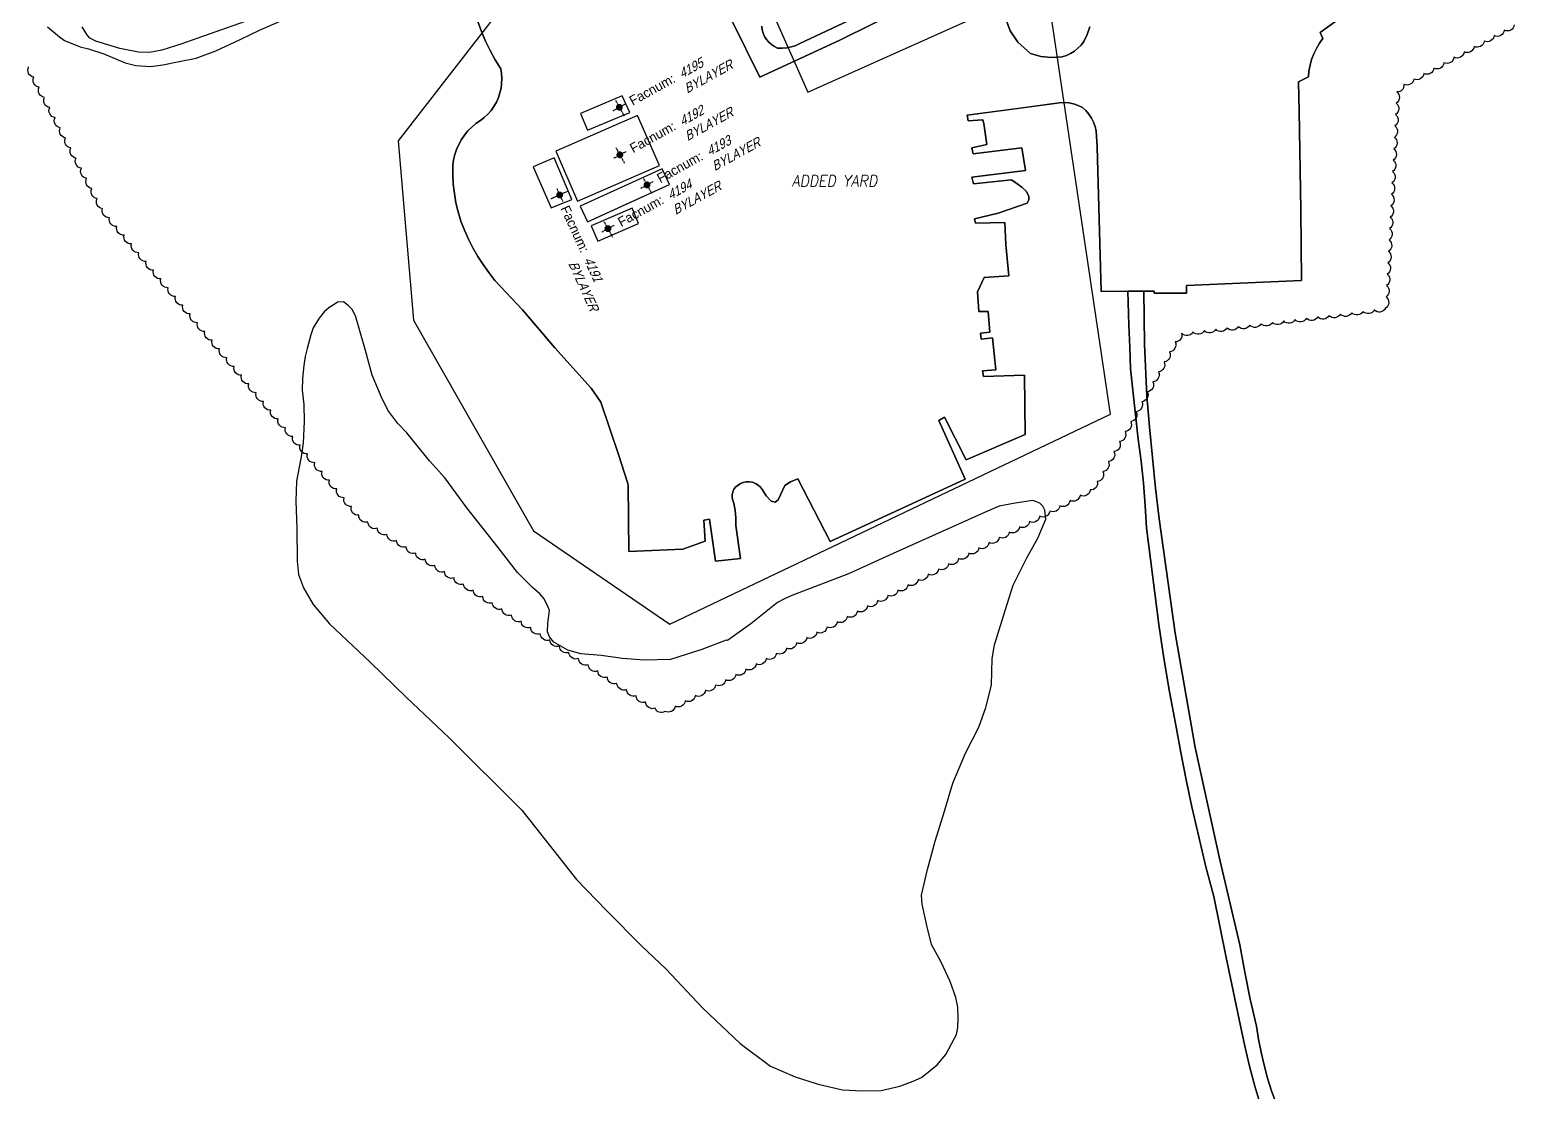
# Model space of a CAD drawing. Header units: inches. Extents: x 1273557 to 1282364, y 239587 to 246310.
# Drawn here: x 1280113 to 1280763, y 243194 to 243659 of the extents above; entities that cross this region are included whole.
import ezdxf
from ezdxf.enums import TextEntityAlignment as Align

# ---------------------------------------------------------------- set-up
doc = ezdxf.new("R2010")
doc.units = ezdxf.units.IN
doc.header["$MEASUREMENT"] = 0
doc.linetypes.add('DASHED2', pattern=[0.375, 0.25, -0.125])
doc.layers.add('BLDG-DATA', color=159, linetype='DASHED2', lineweight=30)
for name, color, linetype in [('BLDG-UW', 231, 'Continuous'), ('GRASS', 3, 'Continuous'), ('GRASS-ISLAND', 22, 'Continuous'), ('MISC-FENCE', 140, 'Continuous'), ('PATH', 253, 'Continuous'), ('REV-2013', 1, 'Continuous'), ('STREET-UW', 50, 'Continuous'), ('STREET-UW-ISLAND', 20, 'Continuous'), ('Water_Source', 133, 'Continuous')]:
    doc.layers.add(name, color=color, linetype=linetype)
doc.styles.add('Revisions', font='simplex.shx', dxfattribs={"width": 0.9, "oblique": 10, "height": 25})
doc.styles.add('SS_LITE', font='FRABK.TTF', dxfattribs={"height": 16})

# ---------------------------------------------------------------- blocks, each defined once
blk = doc.blocks.new('*U1')
for p, q in [((-3.08, 0), (3.08, 0)), ((0, 3.55), (0, -4.2))]:
    blk.add_line(p, q)
at = {"const_width": 1.5}
blk.add_lwpolyline([(-0.75, 0, 1), (0.75, 0, 1)], format="xyb", close=True, dxfattribs=at)
at = {"layer": 'BLDG-DATA', "color": 1, "style": 'SS_LITE'}
blk.add_text('Facnum:', height=4.2, dxfattribs=at).set_placement((27.26, -2.25), align=Align.RIGHT)
at = {"layer": 'BLDG-DATA', "color": 7, "style": 'SS_LITE', "oblique": 20, "width": 0.9, "flags": 8}
for tag, p in [('FACNUM', (29.98, -2.25)), ('OBJECT', (28.84, -9.16))]:
    blk.add_attdef(tag, p, '', height=4.2, dxfattribs=at)

msp = doc.modelspace()

# ---------------------------------------------------------------- linework, layer by layer
at = {"layer": 'BLDG-UW'}
for points in [[(1280375.77, 243623.02), (1280372.45, 243630.32), (1280354.2, 243622.58), (1280357.19, 243615.28)], [(1280379.2, 243621.69), (1280343.37, 243605.99), (1280352.88, 243584.09), (1280388.71, 243599.8)], [(1280342.7, 243603.11), (1280333.41, 243599.24), (1280341.38, 243581.22), (1280350.44, 243584.87)], [(1280393.13, 243591.39), (1280389.92, 243598.36), (1280354.09, 243581.99), (1280357.19, 243575.02)], [(1280376.76, 243581.11), (1280358.85, 243573.36), (1280361.83, 243566.62), (1280379.64, 243574.36)]]:
    msp.add_lwpolyline(points, close=True, dxfattribs=at)
at = {"layer": 'GRASS'}
for points in [[(1280535.98, 243675.97), (1280542.26, 243658.82), (1280545.71, 243653.78), (1280551.19, 243648.88), (1280555.81, 243647.53), (1280560.37, 243647.14), (1280565.11, 243647.37), (1280566.98, 243648), (1280568.76, 243648.84), (1280570.43, 243649.89), (1280571.98, 243651.12), (1280573.37, 243652.53), (1280574.59, 243654.09), (1280576.03, 243657.21), (1280577.2, 243660.44)], [(1280420.25, 243663.62), (1280432.68, 243638.51), (1280467.74, 243654.71), (1280496.27, 243668.86)], [(1280651.62, 243189.17), (1280649.52, 243196.36), (1280647.16, 243205.13), (1280645.04, 243213.97), (1280643.18, 243222.86), (1280636.86, 243252.83), (1280631.43, 243279.45), (1280628.05, 243292.51), (1280624.86, 243305.63), (1280621.86, 243318.79), (1280619.41, 243330.69), (1280617.07, 243342.62), (1280614.83, 243354.58), (1280612.08, 243369.23), (1280609.6, 243383.94), (1280607.37, 243398.68), (1280601.97, 243441.05), (1280601.48, 243450.8), (1280600.72, 243460.53), (1280599.7, 243470.24), (1280598.42, 243479.91), (1280594.99, 243510.61), (1280594.7, 243520.19), (1280594.35, 243529.77), (1280593.83, 243544.67), (1280582.14, 243544.56), (1280581.23, 243576.25), (1280580.48, 243608), (1280579.93, 243614.8), (1280579.49, 243616.79), (1280578.81, 243618.72), (1280577.9, 243620.55), (1280576.77, 243622.25), (1280575.43, 243623.79), (1280573.92, 243625.16), (1280573.92, 243625.16), (1280572.04, 243626.08), (1280570.06, 243626.75), (1280568, 243627.17), (1280565.92, 243627.34), (1280563.82, 243627.24), (1280561.76, 243626.89), (1280546.77, 243624.9), (1280523.49, 243621.8), (1280523.9, 243619.37), (1280530.37, 243619.75), (1280530.8, 243618.1), (1280532.07, 243608.99), (1280525.55, 243607.45), (1280526.15, 243604.83), (1280547.36, 243607.46), (1280548.99, 243597.56), (1280525.55, 243594.72), (1280526.23, 243591.8), (1280542.97, 243593.41), (1280544.87, 243592.19), (1280547.41, 243590.28), (1280549.29, 243588.58), (1280550.47, 243586.33), (1280550.42, 243584.69), (1280549.7, 243583.26), (1280537.02, 243578.83), (1280526.72, 243576.35), (1280527.14, 243574.5), (1280539.99, 243574.78), (1280540.46, 243565.21), (1280541.78, 243551.47), (1280530.94, 243550.65), (1280528.05, 243544.46), (1280528.65, 243535.86), (1280532.71, 243535.83), (1280533.39, 243526.74), (1280529.32, 243526.28), (1280529.63, 243523.67), (1280534.57, 243524.29), (1280535.97, 243510.25), (1280530.26, 243509.75), (1280530.67, 243507.33), (1280548.54, 243507.84), (1280548.9, 243481.97), (1280523.08, 243470.8), (1280513.62, 243489.52), (1280511.07, 243488.06), (1280522.62, 243462.32), (1280463.5, 243435.01), (1280449.3, 243462.56), (1280446.07, 243461.21), (1280443.7, 243459.55), (1280440.71, 243453.27), (1280439.43, 243452.25), (1280437.71, 243452.78), (1280435.46, 243454.98), (1280433.8, 243457.63), (1280432.98, 243458.78), (1280431.95, 243459.74), (1280430.75, 243460.48), (1280429.42, 243460.97), (1280428.03, 243461.19), (1280428.03, 243461.19), (1280426.74, 243461.17), (1280425.46, 243460.92), (1280424.26, 243460.45), (1280423.15, 243459.78), (1280422.17, 243458.93), (1280421.36, 243457.92), (1280421.36, 243457.92), (1280420.87, 243456.76), (1280420.61, 243455.52), (1280420.59, 243454.26), (1280420.81, 243453.02), (1280421.27, 243451.84), (1280421.27, 243451.84), (1280421.84, 243448.62), (1280422.13, 243445.35), (1280422.13, 243442.07), (1280422.13, 243442.07), (1280424.19, 243427.53), (1280413.35, 243426.42), (1280410.64, 243444.84), (1280408.21, 243444.33), (1280408.7, 243435.15), (1280399.04, 243431.69), (1280375.27, 243430.59), (1280375.1, 243459.73), (1280374.75, 243460.82), (1280370.94, 243472.67), (1280363.06, 243496.12), (1280358.82, 243502.25), (1280342.94, 243519.94), (1280328.85, 243536.54), (1280316.73, 243549.43), (1280314.07, 243552.82), (1280311.57, 243556.33), (1280309.25, 243559.96), (1280307.09, 243563.69), (1280305.12, 243567.52), (1280303.32, 243571.44), (1280301.72, 243575.44), (1280301.72, 243575.44), (1280300.56, 243579.41), (1280299.63, 243583.44), (1280298.94, 243587.51), (1280298.49, 243591.62), (1280298.27, 243595.75), (1280298.3, 243599.88), (1280298.3, 243599.88), (1280298.62, 243602.24), (1280299.16, 243604.57), (1280299.91, 243606.84), (1280300.86, 243609.02), (1280302.02, 243611.11), (1280303.36, 243613.09), (1280304.88, 243614.93), (1280306.57, 243616.62), (1280308.4, 243618.15), (1280310.37, 243619.5), (1280310.37, 243619.5), (1280312.06, 243620.82), (1280313.62, 243622.3), (1280315.02, 243623.92), (1280316.26, 243625.68), (1280317.33, 243627.54), (1280318.21, 243629.5), (1280318.89, 243631.53), (1280319.38, 243633.63), (1280319.65, 243635.75), (1280319.72, 243637.9), (1280319.59, 243640.04), (1280319.24, 243642.16), (1280319.24, 243642.16), (1280316.84, 243646.08), (1280314.63, 243650.12), (1280312.63, 243654.26), (1280310.82, 243658.5), (1280309.23, 243662.81)], [(1280476.08, 243665.31), (1280450.23, 243653.23), (1280448.41, 243652.37), (1280446.5, 243651.72), (1280444.52, 243651.31), (1280442.51, 243651.14), (1280440.49, 243651.2), (1280440.49, 243651.2), (1280439.07, 243651.86), (1280437.75, 243652.72), (1280436.58, 243653.76), (1280435.57, 243654.96), (1280434.74, 243656.3), (1280434.12, 243657.74), (1280433.71, 243659.25), (1280433.52, 243660.81)], [(1280689.11, 243666.04), (1280678.11, 243658.04), (1280679.23, 243655.47), (1280677.71, 243653.34), (1280676.38, 243651.08), (1280675.25, 243648.71), (1280674.33, 243646.26), (1280673.64, 243643.73), (1280673.16, 243641.15), (1280672.92, 243638.54), (1280672.92, 243638.54), (1280668.53, 243636.36), (1280668.92, 243623.6), (1280669.62, 243580.41), (1280669.83, 243549.4), (1280619.5, 243547.19), (1280619.53, 243543.87), (1280605.3, 243543.9), (1280605.34, 243544.77), (1280600.78, 243544.73), (1280601.2, 243521.43), (1280602.16, 243498.71), (1280603.32, 243485.26), (1280604.6, 243471.81), (1280606, 243458.38), (1280607.51, 243444.95), (1280614.56, 243394.92), (1280623.27, 243344.75), (1280634.19, 243295.57), (1280642.84, 243258.3), (1280645.04, 243246.4), (1280647.46, 243234.54), (1280650.11, 243222.72), (1280651.03, 243216.97), (1280652.15, 243211.26), (1280653.47, 243205.59), (1280654.98, 243199.97), (1280656.69, 243194.41), (1280665.81, 243169.86)]]:
    msp.add_lwpolyline(points, dxfattribs=at)
at = {"layer": 'GRASS-ISLAND'}
for points in [[(1280120.8, 243660.48), (1280125.98, 243656.09), (1280128.25, 243654.49), (1280135.11, 243651.69), (1280138.76, 243650.82), (1280145.45, 243648.61), (1280154.79, 243644.78), (1280159.48, 243643.59), (1280166.03, 243643.12), (1280171.35, 243643.84), (1280178.44, 243645.38), (1280185.9, 243646.71), (1280194.48, 243650.04), (1280205.13, 243654.96), (1280213.63, 243659.06), (1280226.03, 243664.41)], [(1280212.34, 243664.59), (1280189.16, 243656.46), (1280179.22, 243652.88), (1280170.86, 243650.22), (1280165.43, 243649.31), (1280160.61, 243649.44), (1280152.46, 243651.02), (1280141.94, 243654.2), (1280139.37, 243655.53), (1280138.06, 243657.2), (1280136.03, 243660.44)]]:
    msp.add_lwpolyline(points, dxfattribs=at)
msp.add_lwpolyline([(1280522.79, 243342.29), (1280528.55, 243353.7), (1280531.71, 243362.28), (1280534.13, 243372.05), (1280534.49, 243383.81), (1280535.45, 243389.77), (1280540.16, 243404.87), (1280543.59, 243415.95), (1280549.56, 243427.93), (1280554.45, 243436.46), (1280557.99, 243444.84), (1280557.53, 243448.72), (1280556.62, 243450.48), (1280555.31, 243451.87), (1280552.26, 243452.93), (1280544.5, 243451.82), (1280537.52, 243450.49), (1280531.06, 243447.8), (1280491.14, 243429.73), (1280471.57, 243420.88), (1280446.77, 243411.41), (1280443.44, 243409.97), (1280440.49, 243408.33), (1280428.82, 243399.04), (1280418.56, 243391.63), (1280417.99, 243391.84), (1280407.25, 243387.74), (1280393.6, 243383.33), (1280382.01, 243383.11), (1280372.58, 243383.79), (1280363.16, 243385.04), (1280354.31, 243385.89), (1280348.57, 243387.42), (1280342.5, 243390.89), (1280340.64, 243393.26), (1280339.74, 243395.41), (1280339.86, 243399.27), (1280340.61, 243404.84), (1280339.9, 243406.6), (1280338.26, 243409.93), (1280336.4, 243412.11), (1280333.21, 243414.91), (1280326.65, 243421.48), (1280318.11, 243432.36), (1280304.37, 243449.77), (1280294.74, 243463), (1280288.02, 243470.34), (1280278.17, 243482.61), (1280274.25, 243486.79), (1280269.79, 243492.52), (1280267.07, 243498.2), (1280262.93, 243507.98), (1280259.98, 243518.68), (1280255.63, 243533.87), (1280254.17, 243536.62), (1280252.49, 243538.41), (1280250.41, 243540.01), (1280247.71, 243539.9), (1280245.93, 243538.61), (1280244.16, 243537.5), (1280241.98, 243535.64), (1280239.77, 243532.81), (1280237.13, 243528.65), (1280236.07, 243525.6), (1280234.54, 243519.66), (1280233.66, 243516.02), (1280232.96, 243512.18), (1280232.39, 243506.41), (1280232.24, 243501.4), (1280233.01, 243495.01), (1280233.17, 243487.67), (1280232.68, 243478.23), (1280231.91, 243472.07), (1280231.01, 243467.66), (1280229.85, 243461.52), (1280229.58, 243452.65), (1280229.99, 243440.87), (1280230.12, 243426.39), (1280230.71, 243420.58), (1280232.85, 243414.73), (1280237.06, 243407.46), (1280244.33, 243398.94), (1280262.14, 243382.18), (1280277.88, 243366.83), (1280296.63, 243349.08), (1280328.46, 243317.41), (1280352.42, 243286.95), (1280365.51, 243273.43), (1280381.04, 243257.7), (1280391.55, 243247.84), (1280407.8, 243230.55), (1280424.12, 243215.19), (1280437.32, 243205.13), (1280448.18, 243200.55), (1280458.31, 243197.34), (1280468.84, 243194.89), (1280477.51, 243194.43), (1280485.82, 243194.56), (1280493.98, 243196.43), (1280499.83, 243198.57), (1280503.55, 243200.19), (1280510.29, 243205.77), (1280514.09, 243210.29), (1280517.78, 243217.12), (1280518.8, 243219.1), (1280519.47, 243222.17), (1280519.59, 243226.02), (1280519.36, 243231.05), (1280518.53, 243235.32), (1280516.04, 243242.34), (1280512.06, 243250.76), (1280507.85, 243258.42), (1280505.8, 243266.78), (1280503.77, 243276.11), (1280503.51, 243280.17), (1280506.17, 243291.28), (1280509.44, 243303.72), (1280513.52, 243316.91), (1280517.18, 243329.15)], close=True, dxfattribs=at)
at = {"layer": 'MISC-FENCE'}
for p, q in [((1280586.21, 243490.8), (1280542.1, 243787.37)), ((1280409.49, 243731.9), (1280453.71, 243631.92)), ((1280346.54, 243703.72), (1280274.38, 243610.5)), ((1280453.71, 243631.92), (1280558.26, 243678.72)), ((1280274.38, 243610.5), (1280281.06, 243531.97)), ((1280281.06, 243531.97), (1280333.64, 243439.73)), ((1280393.31, 243398.76), (1280586.21, 243490.8)), ((1280333.64, 243439.73), (1280393.31, 243398.76))]:
    msp.add_line(p, q, dxfattribs=at)
at = {"layer": 'PATH'}
msp.add_lwpolyline([(1280665.81, 243169.86), (1280656.69, 243194.41), (1280654.98, 243199.97), (1280653.47, 243205.59), (1280652.15, 243211.26), (1280651.03, 243216.97), (1280650.11, 243222.72), (1280647.46, 243234.54), (1280645.04, 243246.4), (1280642.84, 243258.3), (1280634.19, 243295.57), (1280623.27, 243344.75), (1280614.56, 243394.92), (1280607.51, 243444.95), (1280606, 243458.38), (1280604.6, 243471.81), (1280603.32, 243485.26), (1280602.16, 243498.71), (1280601.2, 243521.43), (1280600.78, 243544.73), (1280593.83, 243544.67), (1280594.35, 243529.77), (1280594.7, 243520.19), (1280594.99, 243510.61), (1280598.42, 243479.91), (1280599.7, 243470.24), (1280600.72, 243460.53), (1280601.48, 243450.8), (1280601.97, 243441.05), (1280607.37, 243398.68), (1280609.6, 243383.94), (1280612.08, 243369.23), (1280614.83, 243354.58), (1280617.07, 243342.62), (1280619.41, 243330.69), (1280621.86, 243318.79), (1280624.86, 243305.63), (1280628.05, 243292.51), (1280631.43, 243279.45), (1280636.86, 243252.83), (1280643.18, 243222.86), (1280645.04, 243213.97), (1280647.16, 243205.13), (1280649.52, 243196.36), (1280651.62, 243189.17)], dxfattribs=at)
at = {"layer": 'REV-2013'}
msp.add_lwpolyline([(1280763.06, 243661.4, -0.520567), (1280758.67, 243659.03, -0.520567), (1280754.27, 243656.65, -0.520567), (1280749.87, 243654.28, -0.520567), (1280745.47, 243651.9, -0.520567), (1280741.07, 243649.53, -0.520567), (1280736.67, 243647.15, -0.520567), (1280732.27, 243644.78, -0.520567), (1280727.87, 243642.4, -0.520567), (1280723.47, 243640.03, -0.520567), (1280719.07, 243637.65, -0.520567), (1280714.67, 243635.28, -0.520567), (1280711.59, 243632.07, -0.520567), (1280711.33, 243627.07, -0.520567), (1280711.07, 243622.08, -0.520567), (1280710.8, 243617.09, -0.520567), (1280710.54, 243612.09, -0.520567), (1280710.28, 243607.1, -0.520567), (1280710.02, 243602.11, -0.520567), (1280709.76, 243597.11, -0.520567), (1280709.5, 243592.12, -0.520567), (1280709.24, 243587.13, -0.520567), (1280708.98, 243582.13, -0.520567), (1280708.72, 243577.14, -0.520567), (1280708.46, 243572.15, -0.520567), (1280708.2, 243567.15, -0.520567), (1280707.94, 243562.16, -0.520567), (1280707.67, 243557.17, -0.520567), (1280707.41, 243552.17, -0.520567), (1280707.15, 243547.18, -0.520567), (1280706.89, 243542.19, -0.520567), (1280706.63, 243537.19, -0.520567), (1280701.79, 243536.48, -0.520567), (1280696.83, 243535.87, -0.520567), (1280691.86, 243535.27, -0.520567), (1280686.9, 243534.67, -0.520567), (1280681.94, 243534.06, -0.520567), (1280676.97, 243533.46, -0.520567), (1280672.01, 243532.86, -0.520567), (1280667.05, 243532.25, -0.520567), (1280662.08, 243531.65, -0.520567), (1280657.12, 243531.05, -0.520567), (1280652.16, 243530.45, -0.520567), (1280647.19, 243529.84, -0.520567), (1280642.23, 243529.24, -0.520567), (1280637.27, 243528.64, -0.520567), (1280632.3, 243528.03, -0.520567), (1280627.34, 243527.43, -0.520567), (1280622.37, 243526.83, -0.520567), (1280617.41, 243526.22, -0.520567), (1280614.55, 243522.49, -0.520567), (1280612.12, 243518.12, -0.520567), (1280609.69, 243513.75, -0.520567), (1280607.25, 243509.38, -0.520567), (1280604.82, 243505.01, -0.520567), (1280602.39, 243500.65, -0.520567), (1280599.95, 243496.28, -0.520567), (1280597.52, 243491.91, -0.520567), (1280595.09, 243487.54, -0.520567), (1280592.65, 243483.18, -0.520567), (1280590.22, 243478.81, -0.520567), (1280587.78, 243474.44, -0.520567), (1280585.35, 243470.07, -0.520567), (1280582.92, 243465.71, -0.520567), (1280580.48, 243461.34, -0.520567), (1280577.41, 243457.62, -0.520567), (1280572.98, 243455.31, -0.520567), (1280568.54, 243453.01, -0.520567), (1280564.11, 243450.7, -0.520567), (1280559.67, 243448.39, -0.520567), (1280555.24, 243446.08, -0.520567), (1280550.81, 243443.77, -0.520567), (1280546.37, 243441.46, -0.520567), (1280541.94, 243439.15, -0.520567), (1280537.5, 243436.84, -0.520567), (1280533.07, 243434.53, -0.520567), (1280528.63, 243432.22, -0.520567), (1280524.2, 243429.91, -0.520567), (1280519.76, 243427.6, -0.520567), (1280515.33, 243425.29, -0.520567), (1280510.9, 243422.98, -0.520567), (1280506.46, 243420.67, -0.520567), (1280502.03, 243418.36, -0.520567), (1280497.59, 243416.05, -0.520567), (1280493.16, 243413.74, -0.520567), (1280488.72, 243411.43, -0.520567), (1280484.29, 243409.12, -0.520567), (1280479.85, 243406.81, -0.520567), (1280475.42, 243404.5, -0.520567), (1280470.99, 243402.19, -0.520567), (1280466.55, 243399.88, -0.520567), (1280462.12, 243397.57, -0.520567), (1280457.68, 243395.26, -0.520567), (1280453.25, 243392.95, -0.520567), (1280448.81, 243390.64, -0.520567), (1280444.38, 243388.33, -0.520567), (1280439.94, 243386.02, -0.520567), (1280435.51, 243383.71, -0.520567), (1280431.07, 243381.4, -0.520567), (1280426.64, 243379.09, -0.520567), (1280422.21, 243376.78, -0.520567), (1280417.77, 243374.47, -0.520567), (1280413.34, 243372.16, -0.520567), (1280408.9, 243369.85, -0.520567), (1280404.47, 243367.54, -0.520567), (1280400.03, 243365.23, -0.520567), (1280395.6, 243362.92, -0.520567), (1280391.16, 243360.61, -0.520567), (1280386.91, 243362.01, -0.520567), (1280382.71, 243364.73, -0.520567), (1280378.51, 243367.45, -0.520567), (1280374.32, 243370.16, -0.520567), (1280370.12, 243372.88, -0.520567), (1280365.93, 243375.6, -0.520567), (1280361.73, 243378.32, -0.520567), (1280357.53, 243381.04, -0.520567), (1280353.34, 243383.76, -0.520567), (1280349.14, 243386.48, -0.520567), (1280344.95, 243389.2, -0.520567), (1280340.75, 243391.92, -0.520567), (1280336.55, 243394.64, -0.520567), (1280332.36, 243397.36, -0.520567), (1280328.16, 243400.07, -0.520567), (1280323.97, 243402.79, -0.520567), (1280319.77, 243405.51, -0.520567), (1280315.57, 243408.23, -0.520567), (1280311.38, 243410.95, -0.520567), (1280307.18, 243413.67, -0.520567), (1280302.99, 243416.39, -0.520567), (1280298.79, 243419.11, -0.520567), (1280294.59, 243421.83, -0.520567), (1280290.4, 243424.55, -0.520567), (1280286.2, 243427.27, -0.520567), (1280282.01, 243429.98, -0.520567), (1280277.81, 243432.7, -0.520567), (1280273.61, 243435.42, -0.520567), (1280269.42, 243438.14, -0.520567), (1280265.22, 243440.86, -0.520567), (1280261.03, 243443.58, -0.520567), (1280257.05, 243446.55, -0.520567), (1280253.84, 243450.38, -0.520567), (1280250.63, 243454.22, -0.520567), (1280247.42, 243458.05, -0.520567), (1280244.21, 243461.88, -0.520567), (1280241, 243465.72, -0.520567), (1280237.79, 243469.55, -0.520567), (1280234.58, 243473.39, -0.520567), (1280231.37, 243477.22, -0.520567), (1280228.17, 243481.05, -0.520567), (1280224.96, 243484.89, -0.520567), (1280221.75, 243488.72, -0.520567), (1280218.54, 243492.56, -0.520567), (1280215.33, 243496.39, -0.520567), (1280212.12, 243500.22, -0.520567), (1280208.91, 243504.06, -0.520567), (1280205.7, 243507.89, -0.520567), (1280202.49, 243511.73, -0.520567), (1280199.28, 243515.56, -0.520567), (1280196.07, 243519.39, -0.520567), (1280192.86, 243523.23, -0.520567), (1280189.65, 243527.06, -0.520567), (1280186.44, 243530.9, -0.520567), (1280183.23, 243534.73, -0.520567), (1280180.02, 243538.56, -0.520567), (1280176.81, 243542.4, -0.520567), (1280173.61, 243546.23, -0.520567), (1280170.4, 243550.07, -0.520567), (1280167.19, 243553.9, -0.520567), (1280163.98, 243557.73, -0.520567), (1280160.77, 243561.57, -0.520567), (1280157.56, 243565.4, -0.520567), (1280154.35, 243569.24, -0.520567), (1280151.14, 243573.07, -0.520567), (1280147.93, 243576.9, -0.520567), (1280144.86, 243580.83, -0.520567), (1280142.55, 243585.27, -0.520567), (1280140.24, 243589.7, -0.520567), (1280137.93, 243594.14, -0.520567), (1280135.62, 243598.57, -0.520567), (1280133.31, 243603.01, -0.520567), (1280131, 243607.44, -0.520567), (1280128.69, 243611.88, -0.520567), (1280126.39, 243616.31, -0.520567), (1280124.08, 243620.74, -0.520567), (1280121.77, 243625.18, -0.520567), (1280119.46, 243629.61, -0.520567), (1280117.15, 243634.05, -0.520567), (1280114.84, 243638.48, -0.520567), (1280112.53, 243642.92, -0.520567)], format="xyb", dxfattribs=at)
at = {"layer": 'STREET-UW'}
for points in [[(1280577.2, 243660.44), (1280576.03, 243657.21), (1280574.59, 243654.09), (1280573.37, 243652.53), (1280571.98, 243651.12), (1280570.43, 243649.89), (1280568.76, 243648.84), (1280566.98, 243648), (1280565.11, 243647.37), (1280560.37, 243647.14), (1280555.81, 243647.53), (1280551.19, 243648.88), (1280545.71, 243653.78), (1280542.26, 243658.82), (1280535.98, 243675.97)], [(1280496.27, 243668.86), (1280467.74, 243654.71), (1280432.68, 243638.51), (1280420.25, 243663.62)], [(1280309.23, 243662.81), (1280310.82, 243658.5), (1280312.63, 243654.26), (1280314.63, 243650.12), (1280316.84, 243646.08), (1280319.24, 243642.16), (1280319.24, 243642.16), (1280319.59, 243640.04), (1280319.72, 243637.9), (1280319.65, 243635.75), (1280319.38, 243633.63), (1280318.89, 243631.53), (1280318.21, 243629.5), (1280317.33, 243627.54), (1280316.26, 243625.68), (1280315.02, 243623.92), (1280313.62, 243622.3), (1280312.06, 243620.82), (1280310.37, 243619.5), (1280310.37, 243619.5), (1280308.4, 243618.15), (1280306.57, 243616.62), (1280304.88, 243614.93), (1280303.36, 243613.09), (1280302.02, 243611.11), (1280300.86, 243609.02), (1280299.91, 243606.84), (1280299.16, 243604.57), (1280298.62, 243602.24), (1280298.3, 243599.88), (1280298.3, 243599.88), (1280298.27, 243595.75), (1280298.49, 243591.62), (1280298.94, 243587.51), (1280299.63, 243583.44), (1280300.56, 243579.41), (1280301.72, 243575.44), (1280301.72, 243575.44), (1280303.32, 243571.44), (1280305.12, 243567.52), (1280307.09, 243563.69), (1280309.25, 243559.96), (1280311.57, 243556.33), (1280314.07, 243552.82), (1280316.73, 243549.43), (1280328.85, 243536.54), (1280342.94, 243519.94), (1280358.82, 243502.25), (1280363.06, 243496.12), (1280370.94, 243472.67), (1280374.75, 243460.82), (1280375.1, 243459.73), (1280375.27, 243430.59), (1280399.04, 243431.69), (1280408.7, 243435.15), (1280408.21, 243444.33), (1280410.64, 243444.84), (1280413.35, 243426.42), (1280424.19, 243427.53), (1280422.13, 243442.07), (1280422.13, 243442.07), (1280422.13, 243445.35), (1280421.84, 243448.62), (1280421.27, 243451.84), (1280421.27, 243451.84), (1280420.81, 243453.02), (1280420.59, 243454.26), (1280420.61, 243455.52), (1280420.87, 243456.76), (1280421.36, 243457.92), (1280421.36, 243457.92), (1280422.17, 243458.93), (1280423.15, 243459.78), (1280424.26, 243460.45), (1280425.46, 243460.92), (1280426.74, 243461.17), (1280428.03, 243461.19), (1280428.03, 243461.19), (1280429.42, 243460.97), (1280430.75, 243460.48), (1280431.95, 243459.74), (1280432.98, 243458.78), (1280433.8, 243457.63), (1280435.46, 243454.98), (1280437.71, 243452.78), (1280439.43, 243452.25), (1280440.71, 243453.27), (1280443.7, 243459.55), (1280446.07, 243461.21), (1280449.3, 243462.56), (1280463.5, 243435.01), (1280522.62, 243462.32), (1280511.07, 243488.06), (1280513.62, 243489.52), (1280523.08, 243470.8), (1280548.9, 243481.97), (1280548.54, 243507.84), (1280530.67, 243507.33), (1280530.26, 243509.75), (1280535.97, 243510.25), (1280534.57, 243524.29), (1280529.63, 243523.67), (1280529.32, 243526.28), (1280533.39, 243526.74), (1280532.71, 243535.83), (1280528.65, 243535.86), (1280528.05, 243544.46), (1280530.94, 243550.65), (1280541.78, 243551.47), (1280540.46, 243565.21), (1280539.99, 243574.78), (1280527.14, 243574.5), (1280526.72, 243576.35), (1280537.02, 243578.83), (1280549.7, 243583.26), (1280550.42, 243584.69), (1280550.47, 243586.33), (1280549.29, 243588.58), (1280547.41, 243590.28), (1280544.87, 243592.19), (1280542.97, 243593.41), (1280526.23, 243591.8), (1280525.55, 243594.72), (1280548.99, 243597.56), (1280547.36, 243607.46), (1280526.15, 243604.83), (1280525.55, 243607.45), (1280532.07, 243608.99), (1280530.8, 243618.1), (1280530.37, 243619.75), (1280523.9, 243619.37), (1280523.49, 243621.8), (1280561.76, 243626.89), (1280561.76, 243626.89), (1280563.82, 243627.24), (1280565.92, 243627.34), (1280568, 243627.17), (1280570.06, 243626.75), (1280572.04, 243626.08), (1280573.92, 243625.16), (1280573.92, 243625.16), (1280575.43, 243623.79), (1280576.77, 243622.25), (1280577.9, 243620.55), (1280578.81, 243618.72), (1280579.49, 243616.79), (1280579.93, 243614.8), (1280580.48, 243608), (1280581.23, 243576.25), (1280582.14, 243544.56), (1280593.83, 243544.67), (1280600.78, 243544.73), (1280605.34, 243544.77), (1280605.3, 243543.9), (1280619.53, 243543.87), (1280619.5, 243547.19), (1280669.83, 243549.4), (1280669.62, 243580.41), (1280668.92, 243623.6), (1280668.53, 243636.36), (1280672.92, 243638.54), (1280672.92, 243638.54), (1280673.16, 243641.15), (1280673.64, 243643.73), (1280674.33, 243646.26), (1280675.25, 243648.71), (1280676.38, 243651.08), (1280677.71, 243653.34), (1280679.23, 243655.47), (1280678.11, 243658.04), (1280689.11, 243666.04)], [(1280433.52, 243660.81), (1280433.71, 243659.25), (1280434.12, 243657.74), (1280434.74, 243656.3), (1280435.57, 243654.96), (1280436.58, 243653.76), (1280437.75, 243652.72), (1280439.07, 243651.86), (1280440.49, 243651.2), (1280440.49, 243651.2), (1280442.51, 243651.14), (1280444.52, 243651.31), (1280446.5, 243651.72), (1280448.41, 243652.37), (1280450.23, 243653.23), (1280476.08, 243665.31)]]:
    msp.add_lwpolyline(points, dxfattribs=at)
at = {"layer": 'STREET-UW-ISLAND'}
for points in [[(1280375.77, 243623.02), (1280372.45, 243630.32), (1280354.2, 243622.58), (1280357.19, 243615.28)], [(1280343.37, 243605.99), (1280352.88, 243584.09), (1280388.71, 243599.8), (1280379.2, 243621.69)], [(1280341.38, 243581.22), (1280350.44, 243584.87), (1280342.7, 243603.11), (1280333.41, 243599.24)], [(1280375.75, 243583.48), (1280393.13, 243591.39), (1280389.92, 243598.36), (1280354.09, 243581.99), (1280357.19, 243575.02)], [(1280358.85, 243573.36), (1280361.83, 243566.62), (1280379.64, 243574.36), (1280376.76, 243581.11)]]:
    msp.add_lwpolyline(points, close=True, dxfattribs=at)
at = {"layer": 'Water_Source'}
for points in [[(1280120.8, 243660.48), (1280125.98, 243656.09), (1280128.25, 243654.49), (1280135.11, 243651.69), (1280138.76, 243650.82), (1280145.45, 243648.61), (1280154.79, 243644.78), (1280159.48, 243643.59), (1280166.03, 243643.12), (1280171.35, 243643.84), (1280178.44, 243645.38), (1280185.9, 243646.71), (1280194.48, 243650.04), (1280205.13, 243654.96), (1280213.63, 243659.06), (1280226.03, 243664.41)], [(1280212.34, 243664.59), (1280189.16, 243656.46), (1280179.22, 243652.88), (1280170.86, 243650.22), (1280165.43, 243649.31), (1280160.61, 243649.44), (1280152.46, 243651.02), (1280141.94, 243654.2), (1280139.37, 243655.53), (1280138.06, 243657.2), (1280136.03, 243660.44)]]:
    msp.add_lwpolyline(points, dxfattribs=at)
msp.add_lwpolyline([(1280522.79, 243342.29), (1280528.55, 243353.7), (1280531.71, 243362.28), (1280534.13, 243372.05), (1280534.49, 243383.81), (1280535.45, 243389.77), (1280540.16, 243404.87), (1280543.59, 243415.95), (1280549.56, 243427.93), (1280554.45, 243436.46), (1280557.99, 243444.84), (1280557.53, 243448.72), (1280556.62, 243450.48), (1280555.31, 243451.87), (1280552.26, 243452.93), (1280544.5, 243451.82), (1280537.52, 243450.49), (1280531.06, 243447.8), (1280491.14, 243429.73), (1280471.57, 243420.88), (1280446.77, 243411.41), (1280443.44, 243409.97), (1280440.49, 243408.33), (1280428.82, 243399.04), (1280418.56, 243391.63), (1280417.99, 243391.84), (1280407.25, 243387.74), (1280393.6, 243383.33), (1280382.01, 243383.11), (1280372.58, 243383.79), (1280363.16, 243385.04), (1280354.31, 243385.89), (1280348.57, 243387.42), (1280342.5, 243390.89), (1280340.64, 243393.26), (1280339.74, 243395.41), (1280339.86, 243399.27), (1280340.61, 243404.84), (1280339.9, 243406.6), (1280338.26, 243409.93), (1280336.4, 243412.11), (1280333.21, 243414.91), (1280326.65, 243421.48), (1280318.11, 243432.36), (1280304.37, 243449.77), (1280294.74, 243463), (1280288.02, 243470.34), (1280278.17, 243482.61), (1280274.25, 243486.79), (1280269.79, 243492.52), (1280267.07, 243498.2), (1280262.93, 243507.98), (1280259.98, 243518.68), (1280255.63, 243533.87), (1280254.17, 243536.62), (1280252.49, 243538.41), (1280250.41, 243540.01), (1280247.71, 243539.9), (1280245.93, 243538.61), (1280244.16, 243537.5), (1280241.98, 243535.64), (1280239.77, 243532.81), (1280237.13, 243528.65), (1280236.07, 243525.6), (1280234.54, 243519.66), (1280233.66, 243516.02), (1280232.96, 243512.18), (1280232.39, 243506.41), (1280232.24, 243501.4), (1280233.01, 243495.01), (1280233.17, 243487.67), (1280232.68, 243478.23), (1280231.91, 243472.07), (1280231.01, 243467.66), (1280229.85, 243461.52), (1280229.58, 243452.65), (1280229.99, 243440.87), (1280230.12, 243426.39), (1280230.71, 243420.58), (1280232.85, 243414.73), (1280237.06, 243407.46), (1280244.33, 243398.94), (1280262.14, 243382.18), (1280277.88, 243366.83), (1280296.63, 243349.08), (1280328.46, 243317.41), (1280352.42, 243286.95), (1280365.51, 243273.43), (1280381.04, 243257.7), (1280391.55, 243247.84), (1280407.8, 243230.55), (1280424.12, 243215.19), (1280437.32, 243205.13), (1280448.18, 243200.55), (1280458.31, 243197.34), (1280468.84, 243194.89), (1280477.51, 243194.43), (1280485.82, 243194.56), (1280493.98, 243196.43), (1280499.83, 243198.57), (1280503.55, 243200.19), (1280510.29, 243205.77), (1280514.09, 243210.29), (1280517.78, 243217.12), (1280518.8, 243219.1), (1280519.47, 243222.17), (1280519.59, 243226.02), (1280519.36, 243231.05), (1280518.53, 243235.32), (1280516.04, 243242.34), (1280512.06, 243250.76), (1280507.85, 243258.42), (1280505.8, 243266.78), (1280503.77, 243276.11), (1280503.51, 243280.17), (1280506.17, 243291.28), (1280509.44, 243303.72), (1280513.52, 243316.91), (1280517.18, 243329.15)], close=True, dxfattribs=at)

# ---------------------------------------------------------------- block references
at = {"layer": 'BLDG-DATA'}
ref = msp.add_blockref('*U1', (1280371.2, 243625.26), dxfattribs=dict(at, rotation=28.95536848848392))
ref.add_attrib('FACNUM', '4195', (1280398.52, 243637.81), dxfattribs={"color": 7, "height": 4.2, "rotation": 28.95537, "style": 'SS_LITE', "oblique": 20, "width": 0.9})
ref.add_attrib('OBJECT', 'BYLAYER', (1280400.86, 243631.21), dxfattribs={"color": 7, "height": 4.2, "rotation": 28.95537, "style": 'SS_LITE', "oblique": 20, "width": 0.9})
ref = msp.add_blockref('*U1', (1280371.41, 243604.43), dxfattribs=dict(at, rotation=28.95536848848392))
ref.add_attrib('FACNUM', '4192', (1280398.73, 243616.97), dxfattribs={"color": 7, "height": 4.2, "rotation": 28.95537, "style": 'SS_LITE', "oblique": 20, "width": 0.9})
ref.add_attrib('OBJECT', 'BYLAYER', (1280401.08, 243610.38), dxfattribs={"color": 7, "height": 4.2, "rotation": 28.95537, "style": 'SS_LITE', "oblique": 20, "width": 0.9})
ref = msp.add_blockref('*U1', (1280383.3, 243591.27), dxfattribs=dict(at, rotation=28.95536848848392))
ref.add_attrib('FACNUM', '4193', (1280410.62, 243603.82), dxfattribs={"color": 7, "height": 4.2, "rotation": 28.95537, "style": 'SS_LITE', "oblique": 20, "width": 0.9})
ref.add_attrib('OBJECT', 'BYLAYER', (1280412.96, 243597.22), dxfattribs={"color": 7, "height": 4.2, "rotation": 28.95537, "style": 'SS_LITE', "oblique": 20, "width": 0.9})
ref = msp.add_blockref('*U1', (1280345.07, 243586.85), dxfattribs=dict(at, rotation=294.5321143234095))
ref.add_attrib('FACNUM', '4191', (1280355.48, 243558.64), dxfattribs={"color": 7, "height": 4.2, "rotation": 294.53211, "style": 'SS_LITE', "oblique": 20, "width": 0.9})
ref.add_attrib('OBJECT', 'BYLAYER', (1280348.72, 243556.81), dxfattribs={"color": 7, "height": 4.2, "rotation": 294.53211, "style": 'SS_LITE', "oblique": 20, "width": 0.9})
ref = msp.add_blockref('*U1', (1280366.18, 243572.1), dxfattribs=dict(at, rotation=28.95536848848392))
ref.add_attrib('FACNUM', '4194', (1280393.5, 243584.65), dxfattribs={"color": 7, "height": 4.2, "rotation": 28.95537, "style": 'SS_LITE', "oblique": 20, "width": 0.9})
ref.add_attrib('OBJECT', 'BYLAYER', (1280395.84, 243578.05), dxfattribs={"color": 7, "height": 4.2, "rotation": 28.95537, "style": 'SS_LITE', "oblique": 20, "width": 0.9})

# ---------------------------------------------------------------- texts
at = {"layer": 'REV-2013', "insert": (1280446.69, 243595.49), "char_height": 5, "attachment_point": 1, "style": 'Revisions'}
msp.add_mtext('ADDED YARD', dxfattribs=at)

doc.saveas('drawing.dxf')
